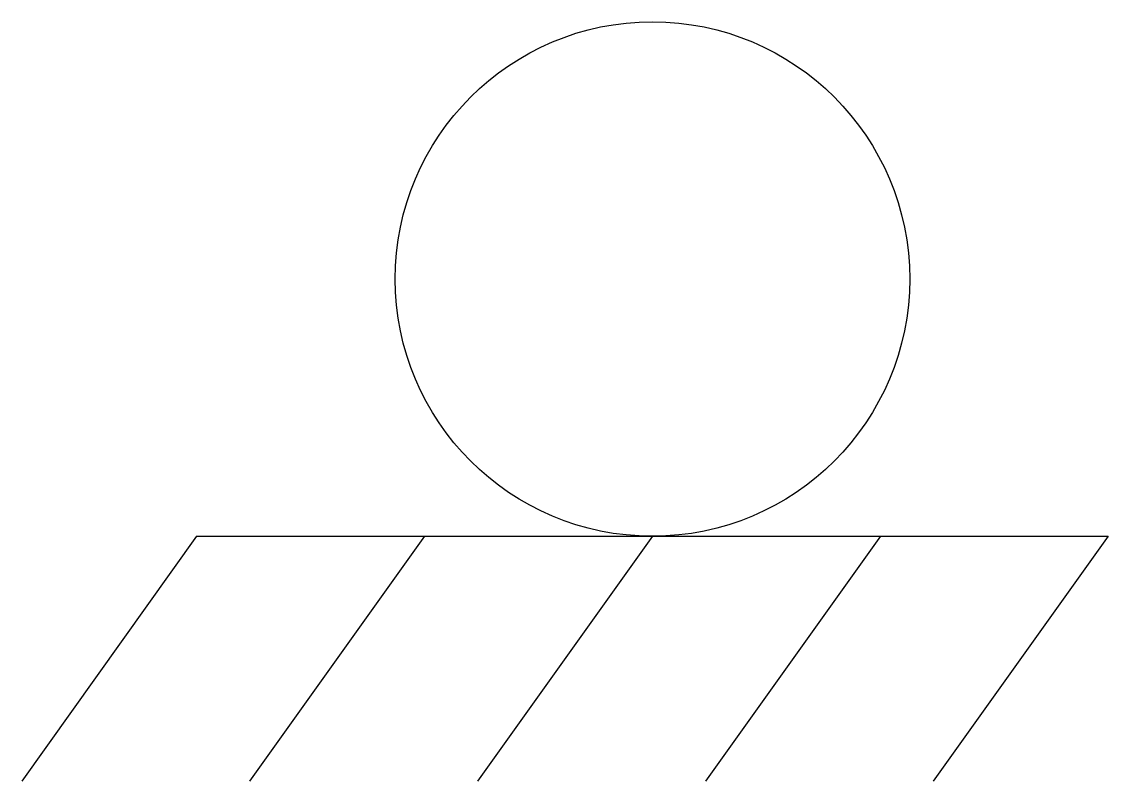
# Model space of a CAD drawing. Header units: inches. Extents: x 129.158 to 129.39, y 182.299 to 182.461.
import ezdxf

# ---------------------------------------------------------------- set-up
doc = ezdxf.new("R2010")
doc.units = ezdxf.units.IN
doc.header["$LTSCALE"] = 112
doc.header["$MEASUREMENT"] = 0

msp = doc.modelspace()

# ---------------------------------------------------------------- linework, layer by layer
for p, q in [((129.19555, 182.35095), (129.15828, 182.29877)), ((129.19555, 182.35095), (129.38975, 182.35095)), ((129.2441, 182.35095), (129.20683, 182.29877)), ((129.29265, 182.35095), (129.25538, 182.29877)), ((129.3412, 182.35095), (129.30393, 182.29877)), ((129.38975, 182.35095), (129.35248, 182.29877))]:
    msp.add_line(p, q)
msp.add_circle((129.29265, 182.40575), 0.0548)

doc.saveas('drawing.dxf')
